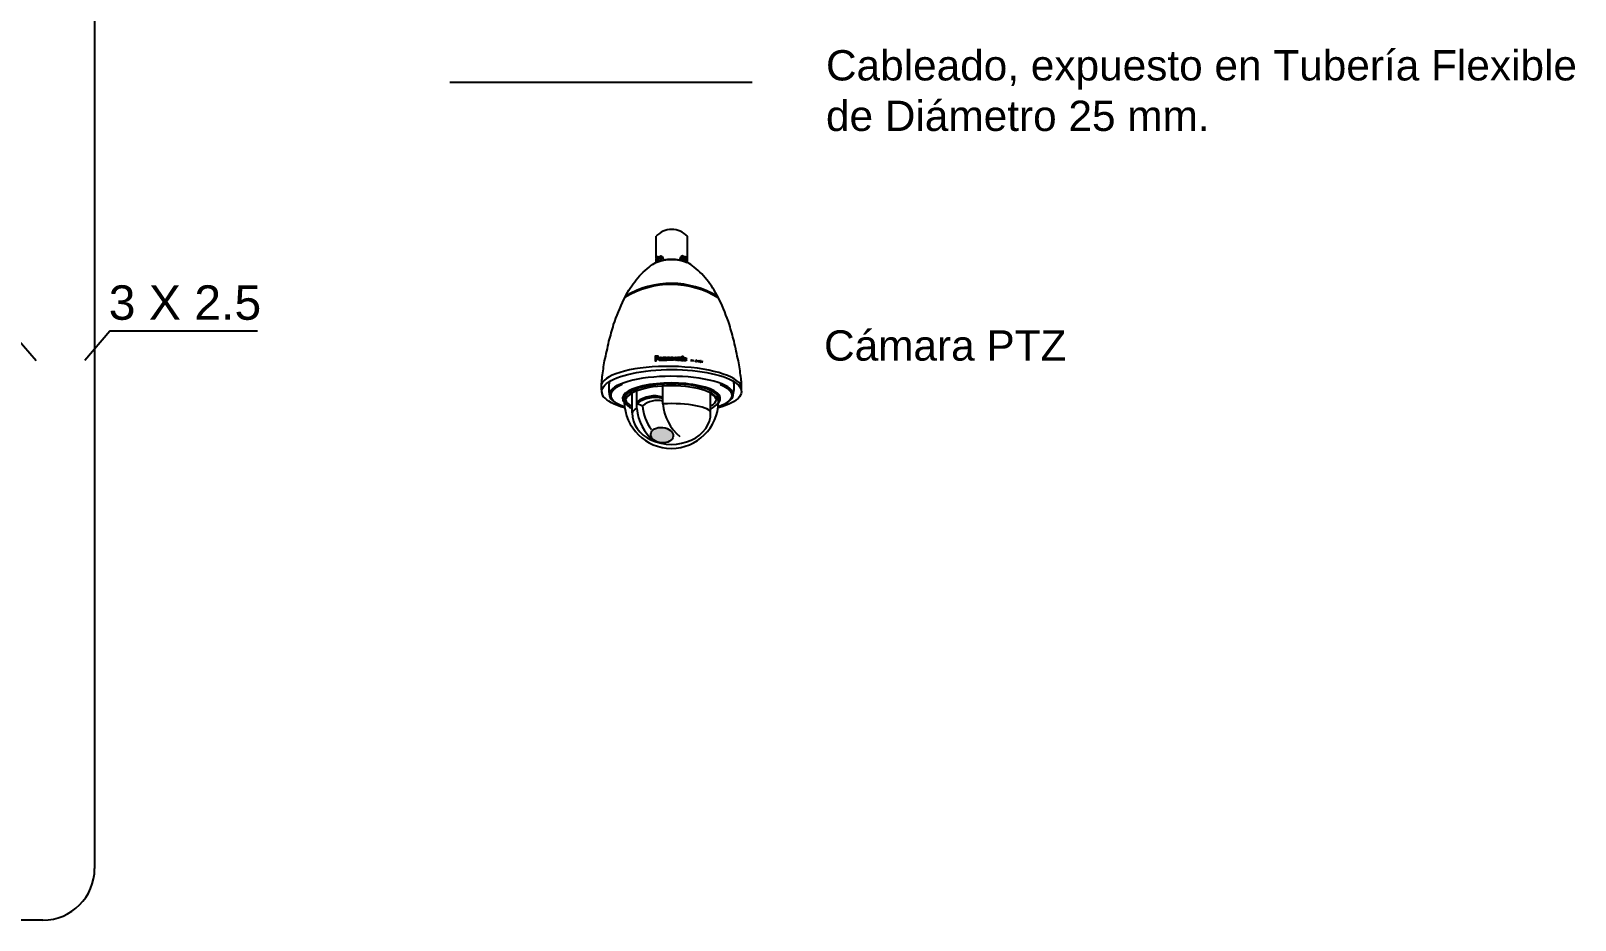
# Model space of a CAD drawing. Header units: millimetres. Extents: x 7106 to 73427, y -466 to 50348.
# Drawn here: x 51016 to 73427, y 2082 to 14996 of the extents above; entities that cross this region are included whole.
import ezdxf

# ---------------------------------------------------------------- set-up
doc = ezdxf.new("R2010")
doc.units = ezdxf.units.MM
for name, color, linetype in [('Carpintería', 1, 'Continuous'), ('CCTV', 7, 'Continuous'), ('edificio', 4, 'Continuous')]:
    doc.layers.add(name, color=color, linetype=linetype)
doc.styles.add('CONVERTER_18', font='complex.shx', dxfattribs={"width": 0.665})
doc.styles.add('Genedis', font='arial.ttf')

# ---------------------------------------------------------------- blocks, each defined once
blk = doc.blocks.new('WV-NW964')
blk.add_wipeout([(-11.4, -5), (-10.8, -4.4), (-10.1, -3.7), (-9.1, -3), (-8.2, -2.4), (-7.3, -1.8), (-6.5, -1.4), (-5.2, -0.9), (-4.1, -0.6), (-2.8, -0.3), (-1.7, -0.2), (-0.4, 0), (0.5, 0), (1.7, -0.1), (2.8, -0.4), (4.4, -0.6), (5.4, -1), (6.4, -1.4), (7.8, -2.1), (8.8, -2.7), (9.8, -3.5), (10.5, -4.1), (11.5, -5), (11.5, -6.2), (11.5, -8.9), (11.5, -16.5), (11.5, -24.2), (12.5, -24.8), (15.3, -26.7), (18.1, -29.5), (21.5, -32.1), (25.7, -36.8), (29.4, -41.8), (33.8, -49.2), (34.9, -51.5), (37, -56.3), (38.8, -60.4), (40.1, -63.8), (41.2, -66.6), (44, -75.8), (46.2, -84.1), (47.9, -91.9), (49.5, -100.1), (50.6, -107.8), (50.8, -109.9), (51.1, -112.5), (51.1, -115.1), (51, -118.2), (50.9, -119.8), (50.1, -121.8), (48.8, -123.8), (47.3, -124.7), (44.7, -126.5), (41.4, -128.1), (39, -129.1), (37.3, -129.7), (35.1, -130.4), (34, -130.7), (33.8, -131.8), (33.5, -133.2), (33, -135.3), (32.3, -137.4), (31.3, -139.9), (30.4, -141.8), (29.5, -143.4), (28.8, -144.5), (27.5, -146.4), (25.7, -148.6), (23.4, -151), (20.5, -153.4), (17.6, -155.4), (15, -156.8), (11.8, -158.2), (8.8, -159.1), (5.5, -159.9), (2.2, -160.3), (-1.3, -160.3), (-5, -160), (-7.9, -159.5), (-10.9, -158.6), (-14.1, -157.4), (-17, -155.9), (-19.9, -154.1), (-22.4, -152.2), (-24.6, -150.1), (-25.3, -149.4), (-26.2, -148.4), (-27.5, -146.8), (-28.8, -145.1), (-30.2, -142.7), (-31.5, -140.2), (-32.3, -138.3), (-33.1, -136), (-33.7, -133.9), (-34.1, -132.1), (-34.3, -130.7), (-35.1, -130.4), (-37, -129.8), (-38.9, -129.2), (-41, -128.4), (-43, -127.5), (-44.5, -126.7), (-45.6, -126), (-47.9, -124.4), (-50.1, -122), (-51, -120.3), (-51.2, -118.7), (-51.3, -115.7), (-51.3, -113.3), (-51, -109.5), (-50.2, -103.5), (-48.7, -94.7), (-47.4, -89.1), (-45.4, -79.9), (-43.5, -73), (-41.2, -66), (-38.4, -58.9), (-35, -51.2), (-32.5, -46.6), (-28.9, -40.9), (-25.7, -36.5), (-23.1, -33.6), (-20.1, -30.6), (-17.2, -28.1), (-15.7, -26.8), (-14.2, -25.7), (-12.3, -24.6), (-11.4, -24.1)])
at = {"layer": 'Carpintería'}
h = blk.add_hatch(color=256, dxfattribs=at)
edge = h.paths.add_edge_path()
edge.add_ellipse((-10.4, -21.6), major_axis=(0, 1.02), ratio=0.726191, start_angle=0, end_angle=360, ccw=False)
h = blk.add_hatch(color=256, dxfattribs=at)
edge = h.paths.add_edge_path()
edge.add_ellipse((10.2, -21.6), major_axis=(0, 1.02), ratio=0.726191, start_angle=0, end_angle=360)
h = blk.add_hatch(color=256, dxfattribs=at)
edge = h.paths.add_edge_path()
edge.add_ellipse((-7.1, -150.6), major_axis=(-8.23, 0.8), ratio=0.679231, start_angle=0, end_angle=360)
for p, q in [((-11.4, -20.8), (-11.4, -5)), ((11.5, -24.2), (11.5, -5)), ((-11.4, -24.1), (-11.4, -22.3)), ((-10.4, -20), (-8.8, -20)), ((10.2, -20), (8.6, -20)), ((-10.4, -23.2), (-8.7, -23.2)), ((10.2, -23.2), (8.5, -23.2)), ((-28.9, -134.4), (-28.9, -119.7)), ((-25.5, -131.2), (-25.5, -118.2)), ((28.4, -134.4), (28.4, -119.7)), ((-25.5, -127.3), (-21.4, -129.1))]:
    blk.add_line(p, q, dxfattribs=at)
at = {"layer": 'Carpintería', "linetype": 'Continuous'}
for p, q in [((-8.3, -95), (-7.8, -94.8)), ((-7.6, -94.9), (-7.5, -95.1)), ((-5.1, -94), (-5.1, -94)), ((-2.7, -94.9), (-2.2, -94.7)), ((-1.9, -94.7), (-1.9, -94.9))]:
    blk.add_line(p, q, dxfattribs=at)
at = {"layer": 'Carpintería'}
for points in [[(-51.2, -118.2, -0.058012), (-50.8, -107.8, -0.010872), (-49.1, -96.3, 0.007848), (-46, -81.9, 0.002836), (-42.5, -69.7, -0.023804), (-35, -51.2, -0.046284), (-27.1, -38.3, -0.065475), (-16.6, -27.6, -0.063081), (-11.5, -24.1, -0.192892), (11.4, -24.2, -0.590887)], [(51, -118.2, 0.058012), (50.6, -107.8, 0.010872), (48.8, -96.3, -0.007848), (45.7, -81.9, -0.002836), (42.3, -69.7, 0.023804), (34.8, -51.2, 0.046284), (26.9, -38.3, 0.065475), (16.4, -27.6, 0.063081), (11.3, -24.1, 0.192892), (-11.6, -24.2, 0.590887)]]:
    blk.add_lwpolyline(points, format="xyb", dxfattribs=at)
at = {"layer": 'Carpintería', "linetype": 'Continuous'}
for points in [[(-10.5, -92.8), (-12.2, -92.8), (-12.2, -96.1), (-11.4, -96.1), (-11.4, -95), (-10.5, -95, 0.942338)], [(-10.7, -93.5), (-11.4, -93.5), (-11.4, -94.4), (-10.7, -94.4, 0.942346)], [(-7.4, -93.7, -0.334128), (-6.9, -94.3), (-6.9, -94.3), (-6.9, -95.7, 0.074328), (-6.8, -95.9), (-7.5, -95.9, -0.066785), (-7.6, -95.8, 0.623022), (-7.7, -95.7, -0.310871), (-8.9, -95.9, -0.613661), (-8.9, -94.9, -0.045239), (-8.7, -94.8), (-8, -94.6, 0.184144), (-7.7, -94.5, 0.542866), (-7.9, -93.9), (-8, -93.9, 0.394778), (-8.5, -94.3), (-9.1, -94.3, -0.304408), (-8.5, -93.7, -0.120668)], [(-6.3, -95.9), (-6.3, -93.5), (-5.6, -93.5), (-5.6, -93.7, 0.696259), (-5.4, -93.8, -0.358843), (-4.2, -93.6, -0.264098), (-3.9, -94.1), (-3.9, -95.9), (-4.7, -95.9), (-4.7, -94.4, 0.451755), (-5.1, -94, 0.414803), (-5.6, -94.6), (-5.6, -95.9)], [(-1.8, -93.5, -0.334128), (-1.3, -94.2), (-1.3, -94.2), (-1.2, -95.5, 0.074328), (-1.2, -95.8), (-1.9, -95.8, -0.066785), (-1.9, -95.6, 0.623022), (-2.1, -95.5, -0.310871), (-3.3, -95.7, -0.613661), (-3.3, -94.7, -0.045239), (-3.1, -94.7), (-2.3, -94.5, 0.184144), (-2.1, -94.3, 0.542866), (-2.3, -93.8), (-2.4, -93.8, 0.394778), (-2.9, -94.1), (-3.5, -94.1, -0.304408), (-2.9, -93.5, -0.120668)], [(0.1, -95.4, 0.192721), (0.5, -95.5, 0.734123), (0.5, -94.9), (-0.2, -94.7, -0.773172), (-0.3, -93.5, -0.119598), (0.8, -93.5, -0.302677), (1.3, -94.1), (0.6, -94.1, 0.252191), (0.4, -93.8, 0.141233), (0, -93.8, 0.736111), (0, -94.3), (1, -94.5, -0.669478), (1.1, -95.6, -0.230842), (-0.5, -95.6, -0.270464), (-0.8, -95.1), (-0.2, -95.1), (-0.2, -95.2, 0.24368)], [(9.3, -94.5, 0.170014), (9.3, -95.6, 0.738317), (10.1, -95.6, 0.027193), (10.2, -95.4), (10.8, -95.4, -0.244198), (10.2, -96.2, -1.539498), (10.2, -93.9, -0.244078), (10.8, -94.7), (10.2, -94.7, 0.026809), (10.1, -94.5, 0.738339)]]:
    blk.add_lwpolyline(points, format="xyb", close=True, dxfattribs=at)
blk.add_lwpolyline([(5.7, -94.1), (5.7, -94.1, 0.414803), (5.1, -94.7), (5.1, -96), (4.4, -96), (4.4, -93.6), (5.1, -93.6), (5.1, -93.8, 0.696259), (5.3, -93.9, -0.358843), (6.6, -93.7, -0.264098), (6.8, -94.2), (6.8, -96), (6.1, -96), (6.1, -94.5, 0.451755), (5.7, -94.1)], format="xyb", dxfattribs=at)
at = {"layer": 'Carpintería'}
for points in [[(7.5, -92.8), (8.1, -92.8), (8.1, -93.2), (7.5, -93.2)], [(7.5, -93.8), (8.1, -93.8), (8.1, -96.1), (7.5, -96.1)]]:
    blk.add_lwpolyline(points, close=True, dxfattribs=at)
blk.add_lwpolyline([(-6.4, -127.7), (-6.4, -114.7)], dxfattribs=at)
for centre, radius, start, end in [((0, -15.6), 15.6, 42.735, 137.265), ((-8.8, -18.9), 1.13, 272.8655, 331.3236), ((-9.6, -21.7), 1.91, 315.1807, 64.285), ((9.4, -21.7), 1.91, 115.715, 224.8193), ((8.6, -18.9), 1.13, 208.6764, 267.1345), ((-0.4, -105.2), 64.9, 57.6423, 121.5775), ((-0.4, -104.4), 64.9, 58.2563, 120.9634), ((-15.1, -116.2), 31, 170.9552, 189.955), ((25, -115.7), 20.7, 345.4876, 12.8019), ((-45.7, -118.6), 5.54, 183.0072, 197.5723), ((-12.6, -143), 21.1, 72.9756, 127.5105), ((-12, -146.4), 23.3, 76.1145, 125.2158), ((-26.1, -122.2), 9.22, 207.5464, 249.9563), ((9.4, -128.2), 35, 184.7842, 229.8926), ((-10.4, -142.2), 17, 76.3707, 129.8656), ((11.8, -126.7), 33.2, 184.1793, 216.6173), ((28.4, -124.8), 35, 184.7842, 230.1975), ((19.7, -115.1), 18.6, 299.5878, 319.5941)]:
    blk.add_arc(centre, radius, start, end, dxfattribs=at)
at = {"layer": 'Carpintería', "extrusion": (0, 0, -1)}
for major_axis in [(0, 1.59), (0, 1.02)]:
    blk.add_ellipse((-10.4, -21.6), major_axis=major_axis, ratio=0.726191, dxfattribs=at)
for centre, major_axis, ratio, start_param, end_param in [((-7.9, -22.1), (0, 2.72), 0.616388, 5.612945, 8.022484), ((-0.1, -118.7), (-51.1, 0), 0.315902, 5.446283, 10.266096)]:
    blk.add_ellipse(centre, major_axis=major_axis, ratio=ratio, start_param=start_param, end_param=end_param, dxfattribs=at)
at = {"layer": 'Carpintería'}
for centre, major_axis, ratio, start_param, end_param in [((7.7, -22.1), (0, 2.72), 0.616388, 5.612945, 8.022484), ((-0.1, -115.8), (-51.5, 0.9), 0.300956, 3.247365, 6.183477), ((-0.3, -120.9), (-45.4, 0), 0.294261, 2.435135, 7.001909), ((-0.2, -123.7), (-35.8, 0), 0.315182, 2.878688, 6.561839), ((-0.2, -124.4), (-34.9, 0), 0.323186, 2.996881, 6.436295), ((-0.5, -124.7), (-33.1, 0), 0.278138, 5.741067, 6.825304), ((-0.2, -126.3), (-34.5, 0.1), 0.343623, 3.141593, 6.283185), ((-0.5, -124.7), (-33.1, 0), 0.278138, 2.63357, 3.649616), ((-0.2, -125.5), (0, -34.8), 0.991847, 4.735097, 7.827835), ((-0.2, -134.9), (-28.7, 0), 0.782982, 6.259258, 9.448601), ((-0.2, -134.4), (-28.7, 0), 0.238831, 5.78801, 6.283185), ((-0.2, -134.4), (-28.7, 0), 0.238831, 3.141593, 4.930067)]:
    blk.add_ellipse(centre, major_axis=major_axis, ratio=ratio, start_param=start_param, end_param=end_param, dxfattribs=at)
for centre, major_axis, ratio in [((10.2, -21.6), (0, 1.59), 0.726191), ((10.2, -21.6), (0, 1.02), 0.726191), ((2.9, -94.7), (0, -1.23), 0.999261), ((2.9, -94.7), (0.001, -0.823), 0.607715), ((-7.1, -150.6), (-8.23, 0.8), 0.679231)]:
    blk.add_ellipse(centre, major_axis=major_axis, ratio=ratio, dxfattribs=at)
at = {"layer": 'Carpintería', "linetype": 'Continuous'}
for points, knots in [([(-8.3, -95), (-8.3, -95.1), (-8.3, -95.1), (-8.3, -95.1), (-8.4, -95.1), (-8.4, -95.1), (-8.4, -95.1), (-8.4, -95.1), (-8.4, -95.1), (-8.4, -95.1), (-8.4, -95.1), (-8.4, -95.1), (-8.4, -95.1), (-8.4, -95.1), (-8.4, -95.1), (-8.4, -95.1), (-8.4, -95.1), (-8.4, -95.1), (-8.4, -95.1), (-8.4, -95.2), (-8.5, -95.2), (-8.5, -95.2), (-8.5, -95.2), (-8.5, -95.2), (-8.5, -95.2), (-8.5, -95.2), (-8.5, -95.2), (-8.5, -95.2), (-8.5, -95.2), (-8.5, -95.2), (-8.5, -95.2), (-8.5, -95.3), (-8.5, -95.3), (-8.5, -95.3), (-8.5, -95.3), (-8.5, -95.3), (-8.5, -95.3), (-8.5, -95.3), (-8.5, -95.3), (-8.5, -95.3), (-8.5, -95.3), (-8.5, -95.3), (-8.5, -95.3), (-8.5, -95.4), (-8.5, -95.4), (-8.5, -95.4), (-8.5, -95.4), (-8.5, -95.4), (-8.5, -95.4), (-8.5, -95.4), (-8.5, -95.4), (-8.5, -95.4), (-8.5, -95.4), (-8.5, -95.4), (-8.5, -95.5), (-8.5, -95.5), (-8.5, -95.5), (-8.5, -95.5), (-8.5, -95.5), (-8.5, -95.5), (-8.5, -95.5), (-8.5, -95.5), (-8.5, -95.5), (-8.4, -95.5), (-8.4, -95.5), (-8.4, -95.5), (-8.4, -95.5), (-8.4, -95.6), (-8.4, -95.6), (-8.4, -95.6), (-8.4, -95.6), (-8.4, -95.6), (-8.4, -95.6), (-8.4, -95.6), (-8.4, -95.6), (-8.4, -95.6), (-8.4, -95.6), (-8.4, -95.6), (-8.4, -95.6), (-8.3, -95.6), (-8.3, -95.6), (-8.3, -95.6), (-8.3, -95.6)], [0, 0, 0, 0, 0.048105, 0.083548, 0.098616, 0.114104, 0.131914, 0.15097, 0.17041, 0.189814, 0.209042, 0.228271, 0.247767, 0.267284, 0.286801, 0.306277, 0.325654, 0.345047, 0.364717, 0.384412, 0.404206, 0.423972, 0.44361, 0.463251, 0.48306, 0.502885, 0.522776, 0.542645, 0.562408, 0.582178, 0.602144, 0.622129, 0.642186, 0.662227, 0.68217, 0.702111, 0.722088, 0.742073, 0.762147, 0.782216, 0.802193, 0.822165, 0.842172, 0.862186, 0.882286, 0.902389, 0.922412, 0.942423, 0.962345, 0.982268, 1.002297, 1.022345, 1.042312, 1.062259, 1.082008, 1.101749, 1.121593, 1.141465, 1.161284, 1.181085, 1.200693, 1.220297, 1.240027, 1.25978, 1.279426, 1.29905, 1.318431, 1.337798, 1.357274, 1.376792, 1.396306, 1.415798, 1.435014, 1.454229, 1.473605, 1.492986, 1.511944, 1.529687, 1.545502, 1.560912, 1.597107, 1.646165, 1.646165, 1.646165, 1.646165]), ([(-8.3, -95.6), (-8.3, -95.6), (-8.3, -95.6), (-8.2, -95.6), (-8.2, -95.7), (-8.2, -95.7), (-8.2, -95.7), (-8.2, -95.7), (-8.1, -95.7), (-8.1, -95.7), (-8.1, -95.7), (-8.1, -95.7), (-8.1, -95.7), (-8.1, -95.7), (-8, -95.7), (-8, -95.7), (-8, -95.6), (-8, -95.6), (-8, -95.6), (-8, -95.6), (-7.9, -95.6), (-7.9, -95.6), (-7.9, -95.6), (-7.9, -95.6), (-7.9, -95.6), (-7.9, -95.6), (-7.8, -95.6), (-7.8, -95.6), (-7.8, -95.6), (-7.8, -95.5), (-7.8, -95.5), (-7.8, -95.5), (-7.7, -95.5), (-7.7, -95.5), (-7.7, -95.5), (-7.7, -95.5), (-7.7, -95.5), (-7.7, -95.4), (-7.7, -95.4), (-7.7, -95.4), (-7.7, -95.4), (-7.6, -95.4), (-7.6, -95.4), (-7.6, -95.3), (-7.6, -95.3), (-7.6, -95.3), (-7.6, -95.3), (-7.6, -95.3), (-7.6, -95.3), (-7.6, -95.2), (-7.6, -95.2), (-7.6, -95.2), (-7.6, -95.2), (-7.6, -95.2), (-7.6, -95.2), (-7.6, -95.1), (-7.6, -95.1), (-7.6, -95.1), (-7.5, -95.1)], [0, 0, 0, 0, 0.103844, 0.180474, 0.21311, 0.246583, 0.283827, 0.323608, 0.364425, 0.405288, 0.44576, 0.486196, 0.526682, 0.567184, 0.607797, 0.648377, 0.688713, 0.729061, 0.769713, 0.810404, 0.851386, 0.892321, 0.932923, 0.973534, 1.014586, 1.055684, 1.096979, 1.138211, 1.179134, 1.220077, 1.261575, 1.303126, 1.344866, 1.386533, 1.427902, 1.469293, 1.511267, 1.5533, 1.595537, 1.6377, 1.679522, 1.721359, 1.763704, 1.806089, 1.848606, 1.891074, 1.933401, 1.975743, 2.018486, 2.06129, 2.104382, 2.147397, 2.189432, 2.228796, 2.264227, 2.298778, 2.379804, 2.489557, 2.489557, 2.489557, 2.489557]), ([(-7.8, -94.8), (-7.8, -94.8), (-7.8, -94.8), (-7.8, -94.8), (-7.8, -94.8), (-7.8, -94.8), (-7.8, -94.8), (-7.8, -94.8), (-7.7, -94.8), (-7.7, -94.8), (-7.7, -94.8)], [0, 0, 0, 0, 0.0370641, 0.0642797, 0.0755593, 0.0862904, 0.0977267, 0.109839, 0.1387902, 0.1779407, 0.1779407, 0.1779407, 0.1779407]), ([(-7.6, -94.9), (-7.6, -94.9), (-7.6, -94.9), (-7.6, -94.9), (-7.6, -94.9), (-7.6, -94.9), (-7.6, -94.9), (-7.6, -94.9), (-7.6, -94.9), (-7.6, -94.9), (-7.6, -94.8), (-7.6, -94.8), (-7.6, -94.8), (-7.6, -94.8), (-7.6, -94.8), (-7.6, -94.8), (-7.6, -94.8), (-7.6, -94.8), (-7.6, -94.8), (-7.6, -94.8), (-7.6, -94.8), (-7.6, -94.8), (-7.6, -94.8), (-7.6, -94.8), (-7.6, -94.8), (-7.6, -94.8), (-7.6, -94.8), (-7.6, -94.8), (-7.6, -94.8), (-7.6, -94.8), (-7.6, -94.8), (-7.6, -94.8), (-7.6, -94.8), (-7.6, -94.8), (-7.6, -94.8), (-7.6, -94.8), (-7.6, -94.8), (-7.6, -94.8), (-7.6, -94.8), (-7.6, -94.8), (-7.6, -94.8), (-7.6, -94.8), (-7.6, -94.8), (-7.6, -94.8), (-7.6, -94.8), (-7.6, -94.8), (-7.6, -94.8), (-7.6, -94.8), (-7.6, -94.8), (-7.7, -94.8), (-7.7, -94.8), (-7.7, -94.8), (-7.7, -94.8), (-7.7, -94.8), (-7.7, -94.8), (-7.7, -94.8), (-7.7, -94.8), (-7.7, -94.8), (-7.7, -94.8), (-7.7, -94.8), (-7.7, -94.8), (-7.7, -94.8), (-7.7, -94.8), (-7.7, -94.8), (-7.7, -94.8), (-7.7, -94.8), (-7.7, -94.8), (-7.7, -94.8), (-7.7, -94.8), (-7.7, -94.8), (-7.7, -94.8), (-7.7, -94.8), (-7.7, -94.8), (-7.7, -94.8), (-7.7, -94.8), (-7.7, -94.8), (-7.7, -94.8)], [0, 0, 0, 0, 0.0196529, 0.0341658, 0.0403584, 0.046708, 0.0537508, 0.0612701, 0.0689543, 0.07665, 0.0842982, 0.0919385, 0.0995423, 0.1071452, 0.1147652, 0.1223911, 0.1299999, 0.1376029, 0.1451296, 0.1526544, 0.1602338, 0.1678234, 0.1753759, 0.1829196, 0.190376, 0.1978288, 0.2053295, 0.2128457, 0.2203405, 0.2278239, 0.2351745, 0.2425195, 0.2499161, 0.2573233, 0.2646909, 0.2720524, 0.2793606, 0.2866674, 0.2940223, 0.3013874, 0.3087266, 0.316058, 0.3233148, 0.3305699, 0.3378716, 0.3451776, 0.3524365, 0.3596909, 0.3669159, 0.3741412, 0.3814173, 0.3886971, 0.39594, 0.4031809, 0.410437, 0.4176976, 0.4249948, 0.432287, 0.4395242, 0.4467602, 0.4540151, 0.4612723, 0.4685691, 0.4758609, 0.4831224, 0.4903881, 0.4977609, 0.5051467, 0.5125738, 0.5199838, 0.5272237, 0.5340045, 0.5401177, 0.5460795, 0.5600646, 0.5790072, 0.5790072, 0.5790072, 0.5790072]), ([(-2.7, -94.9), (-2.7, -94.9), (-2.7, -94.9), (-2.7, -94.9), (-2.7, -94.9), (-2.7, -94.9), (-2.8, -94.9), (-2.8, -94.9), (-2.8, -94.9), (-2.8, -94.9), (-2.8, -95), (-2.8, -95), (-2.8, -95), (-2.8, -95), (-2.8, -95), (-2.8, -95), (-2.8, -95), (-2.8, -95), (-2.8, -95), (-2.8, -95), (-2.8, -95), (-2.8, -95), (-2.8, -95), (-2.9, -95), (-2.9, -95.1), (-2.9, -95.1), (-2.9, -95.1), (-2.9, -95.1), (-2.9, -95.1), (-2.9, -95.1), (-2.9, -95.1), (-2.9, -95.1), (-2.9, -95.1), (-2.9, -95.1), (-2.9, -95.1), (-2.9, -95.1), (-2.9, -95.2), (-2.9, -95.2), (-2.9, -95.2), (-2.9, -95.2), (-2.9, -95.2), (-2.9, -95.2), (-2.9, -95.2), (-2.9, -95.2), (-2.9, -95.2), (-2.9, -95.2), (-2.9, -95.2), (-2.9, -95.3), (-2.9, -95.3), (-2.9, -95.3), (-2.9, -95.3), (-2.9, -95.3), (-2.9, -95.3), (-2.9, -95.3), (-2.9, -95.3), (-2.9, -95.3), (-2.9, -95.3), (-2.9, -95.3), (-2.9, -95.3), (-2.8, -95.4), (-2.8, -95.4), (-2.8, -95.4), (-2.8, -95.4), (-2.8, -95.4), (-2.8, -95.4), (-2.8, -95.4), (-2.8, -95.4), (-2.8, -95.4), (-2.8, -95.4), (-2.8, -95.4), (-2.8, -95.4), (-2.8, -95.4), (-2.8, -95.4), (-2.8, -95.4), (-2.8, -95.5), (-2.8, -95.5), (-2.7, -95.5), (-2.7, -95.5), (-2.7, -95.5), (-2.7, -95.5), (-2.7, -95.5), (-2.7, -95.5), (-2.7, -95.5)], [0, 0, 0, 0, 0.048105, 0.083548, 0.098616, 0.114104, 0.131914, 0.15097, 0.17041, 0.189814, 0.209042, 0.228271, 0.247767, 0.267284, 0.286801, 0.306277, 0.325654, 0.345047, 0.364717, 0.384412, 0.404206, 0.423972, 0.44361, 0.463251, 0.48306, 0.502885, 0.522776, 0.542645, 0.562408, 0.582178, 0.602144, 0.622129, 0.642186, 0.662227, 0.68217, 0.702111, 0.722088, 0.742073, 0.762147, 0.782216, 0.802193, 0.822165, 0.842172, 0.862186, 0.882286, 0.902389, 0.922412, 0.942423, 0.962345, 0.982268, 1.002297, 1.022345, 1.042312, 1.062259, 1.082008, 1.101749, 1.121593, 1.141465, 1.161284, 1.181085, 1.200693, 1.220297, 1.240027, 1.25978, 1.279426, 1.29905, 1.318431, 1.337798, 1.357274, 1.376792, 1.396306, 1.415798, 1.435014, 1.454229, 1.473605, 1.492986, 1.511944, 1.529687, 1.545502, 1.560912, 1.597107, 1.646165, 1.646165, 1.646165, 1.646165]), ([(-2.7, -95.5), (-2.7, -95.5), (-2.7, -95.5), (-2.6, -95.5), (-2.6, -95.5), (-2.6, -95.5), (-2.6, -95.5), (-2.6, -95.5), (-2.5, -95.5), (-2.5, -95.5), (-2.5, -95.5), (-2.5, -95.5), (-2.5, -95.5), (-2.4, -95.5), (-2.4, -95.5), (-2.4, -95.5), (-2.4, -95.5), (-2.4, -95.5), (-2.4, -95.5), (-2.3, -95.5), (-2.3, -95.5), (-2.3, -95.5), (-2.3, -95.5), (-2.3, -95.5), (-2.3, -95.5), (-2.2, -95.4), (-2.2, -95.4), (-2.2, -95.4), (-2.2, -95.4), (-2.2, -95.4), (-2.2, -95.4), (-2.1, -95.4), (-2.1, -95.4), (-2.1, -95.4), (-2.1, -95.3), (-2.1, -95.3), (-2.1, -95.3), (-2.1, -95.3), (-2.1, -95.3), (-2, -95.3), (-2, -95.3), (-2, -95.2), (-2, -95.2), (-2, -95.2), (-2, -95.2), (-2, -95.2), (-2, -95.2), (-2, -95.1), (-2, -95.1), (-2, -95.1), (-2, -95.1), (-2, -95.1), (-1.9, -95), (-1.9, -95), (-1.9, -95), (-1.9, -95), (-1.9, -95), (-1.9, -94.9), (-1.9, -94.9)], [0, 0, 0, 0, 0.103844, 0.180474, 0.21311, 0.246583, 0.283827, 0.323608, 0.364425, 0.405288, 0.44576, 0.486196, 0.526682, 0.567184, 0.607797, 0.648377, 0.688713, 0.729061, 0.769713, 0.810404, 0.851386, 0.892321, 0.932923, 0.973534, 1.014586, 1.055684, 1.096979, 1.138211, 1.179134, 1.220077, 1.261575, 1.303126, 1.344866, 1.386533, 1.427902, 1.469293, 1.511267, 1.5533, 1.595537, 1.6377, 1.679522, 1.721359, 1.763704, 1.806089, 1.848606, 1.891074, 1.933401, 1.975743, 2.018486, 2.06129, 2.104382, 2.147397, 2.189432, 2.228796, 2.264227, 2.298778, 2.379804, 2.489557, 2.489557, 2.489557, 2.489557]), ([(-2.2, -94.7), (-2.2, -94.7), (-2.2, -94.7), (-2.2, -94.7), (-2.2, -94.7), (-2.2, -94.7), (-2.1, -94.7), (-2.1, -94.7), (-2.1, -94.7), (-2.1, -94.7), (-2.1, -94.7)], [0, 0, 0, 0, 0.0370641, 0.0642797, 0.0755593, 0.0862904, 0.0977267, 0.109839, 0.1387902, 0.1779407, 0.1779407, 0.1779407, 0.1779407]), ([(-1.9, -94.7), (-1.9, -94.7), (-1.9, -94.7), (-1.9, -94.7), (-1.9, -94.7), (-1.9, -94.7), (-1.9, -94.7), (-1.9, -94.7), (-1.9, -94.7), (-1.9, -94.7), (-1.9, -94.7), (-1.9, -94.7), (-1.9, -94.7), (-1.9, -94.7), (-1.9, -94.7), (-1.9, -94.7), (-1.9, -94.7), (-2, -94.7), (-2, -94.7), (-2, -94.7), (-2, -94.7), (-2, -94.7), (-2, -94.7), (-2, -94.7), (-2, -94.7), (-2, -94.7), (-2, -94.7), (-2, -94.7), (-2, -94.7), (-2, -94.7), (-2, -94.7), (-2, -94.7), (-2, -94.6), (-2, -94.6), (-2, -94.6), (-2, -94.6), (-2, -94.6), (-2, -94.6), (-2, -94.6), (-2, -94.6), (-2, -94.6), (-2, -94.6), (-2, -94.6), (-2, -94.6), (-2, -94.6), (-2, -94.6), (-2, -94.6), (-2, -94.6), (-2, -94.6), (-2, -94.6), (-2, -94.6), (-2, -94.6), (-2, -94.6), (-2, -94.6), (-2.1, -94.6), (-2.1, -94.6), (-2.1, -94.6), (-2.1, -94.6), (-2.1, -94.6), (-2.1, -94.6), (-2.1, -94.6), (-2.1, -94.6), (-2.1, -94.6), (-2.1, -94.6), (-2.1, -94.6), (-2.1, -94.6), (-2.1, -94.6), (-2.1, -94.6), (-2.1, -94.6), (-2.1, -94.6), (-2.1, -94.6), (-2.1, -94.6), (-2.1, -94.6), (-2.1, -94.7), (-2.1, -94.7), (-2.1, -94.7), (-2.1, -94.7)], [0, 0, 0, 0, 0.0196529, 0.0341658, 0.0403584, 0.046708, 0.0537508, 0.0612701, 0.0689543, 0.07665, 0.0842982, 0.0919385, 0.0995423, 0.1071452, 0.1147652, 0.1223911, 0.1299999, 0.1376029, 0.1451296, 0.1526544, 0.1602338, 0.1678234, 0.1753759, 0.1829196, 0.190376, 0.1978288, 0.2053295, 0.2128457, 0.2203405, 0.2278239, 0.2351745, 0.2425195, 0.2499161, 0.2573233, 0.2646909, 0.2720524, 0.2793606, 0.2866674, 0.2940223, 0.3013874, 0.3087266, 0.316058, 0.3233148, 0.3305699, 0.3378716, 0.3451776, 0.3524365, 0.3596909, 0.3669159, 0.3741412, 0.3814173, 0.3886971, 0.39594, 0.4031809, 0.410437, 0.4176976, 0.4249948, 0.432287, 0.4395242, 0.4467602, 0.4540151, 0.4612723, 0.4685691, 0.4758609, 0.4831224, 0.4903881, 0.4977609, 0.5051467, 0.5125738, 0.5199838, 0.5272237, 0.5340045, 0.5401177, 0.5460795, 0.5600646, 0.5790072, 0.5790072, 0.5790072, 0.5790072])]:
    blk.add_open_spline(points, degree=3, knots=knots, dxfattribs=at)
at = {"layer": 'Carpintería'}
for points in [[(-36.1, -113.5), (-36.2, -113.6), (-36.5, -113.7), (-36.9, -113.9), (-37.4, -114.1), (-37.8, -114.3), (-38.3, -114.5), (-38.9, -114.8), (-39.6, -115.2), (-40.3, -115.7), (-40.9, -116), (-41.5, -116.5), (-41.9, -116.8), (-42.3, -117.2), (-42.7, -117.6), (-43, -117.9), (-43.2, -118.1), (-43.4, -118.3), (-43.6, -118.6), (-43.7, -118.8), (-43.9, -119), (-44, -119.2), (-44.1, -119.4), (-44.1, -119.5), (-44.2, -119.7), (-44.3, -119.9), (-44.4, -120.2), (-44.5, -120.4), (-44.5, -120.6), (-44.6, -120.9), (-44.6, -121.1), (-44.6, -121.4), (-44.6, -121.7), (-44.6, -122.1), (-44.5, -122.5), (-44.4, -122.8), (-44.3, -123.1), (-44.2, -123.2), (-44.1, -123.4), (-44.1, -123.5), (-44.1, -123.6), (-44, -123.6), (-44, -123.7), (-44, -123.7), (-44, -123.7), (-44, -123.8), (-43.9, -123.8), (-43.9, -123.9), (-43.8, -124), (-43.8, -124), (-43.8, -124.1), (-43.7, -124.2), (-43.5, -124.5), (-43.3, -124.7), (-43.1, -124.9), (-42.9, -125.2), (-42.5, -125.6), (-42.1, -126), (-41.7, -126.3), (-41.4, -126.5), (-41.3, -126.6), (-41.2, -126.7)], [(35.4, -113.5), (35.5, -113.6), (35.8, -113.7), (36.2, -113.9), (36.7, -114.1), (37.1, -114.3), (37.6, -114.5), (38.2, -114.8), (38.9, -115.2), (39.6, -115.7), (40.2, -116), (40.8, -116.5), (41.3, -116.8), (41.7, -117.2), (42, -117.6), (42.3, -117.9), (42.6, -118.1), (42.7, -118.3), (42.9, -118.6), (43.1, -118.8), (43.2, -119), (43.3, -119.2), (43.4, -119.4), (43.5, -119.5), (43.6, -119.7), (43.6, -119.9), (43.7, -120.2), (43.8, -120.4), (43.8, -120.6), (43.9, -120.9), (43.9, -121.1), (43.9, -121.4), (43.9, -121.7), (43.9, -122.1), (43.8, -122.5), (43.7, -122.8), (43.6, -123.1), (43.5, -123.2), (43.5, -123.4), (43.4, -123.5), (43.4, -123.6), (43.4, -123.6), (43.3, -123.7), (43.3, -123.7), (43.3, -123.7), (43.3, -123.8), (43.2, -123.8), (43.2, -123.9), (43.2, -124), (43.1, -124), (43.1, -124.1), (43, -124.2), (42.8, -124.5), (42.7, -124.7), (42.4, -124.9), (42.2, -125.2), (41.8, -125.6), (41.4, -126), (41, -126.3), (40.7, -126.5), (40.6, -126.6), (40.5, -126.7)]]:
    blk.add_open_spline(points, degree=3, knots=[0, 0, 0, 0, 0.480369, 0.906102, 1.408784, 1.91241, 2.388775, 3.021848, 4.009191, 4.8063, 5.424305, 6.179773, 6.890845, 7.294793, 7.824702, 8.396435, 8.550161, 8.920502, 9.199667, 9.471395, 9.687161, 9.882784, 10.096842, 10.318434, 10.483091, 10.717812, 10.970628, 11.201088, 11.413075, 11.672374, 11.932926, 12.221366, 12.544874, 12.831881, 13.437061, 13.697376, 13.934738, 14.122688, 14.292088, 14.403709, 14.490236, 14.5366, 14.579271, 14.626505, 14.660549, 14.716737, 14.744295, 14.855048, 14.922951, 14.980866, 15.035863, 15.258833, 15.429443, 15.897614, 16.043311, 16.504521, 17.0699, 17.602904, 18.117732, 18.552809, 18.709505, 18.709505, 18.709505, 18.709505], dxfattribs=at)
at = {"layer": 'Carpintería', "linetype": 'Continuous', "style": 'CONVERTER_18', "width": 0.665}
blk.add_text('WV-CW964', height=1.5, rotation=353.4797, dxfattribs=at).set_placement((13.7, -96.6))

msp = doc.modelspace()

# ---------------------------------------------------------------- linework, layer by layer
at = {"color": 1, "ltscale": 0.5}
msp.add_line((57097, 14251), (61485, 14251), dxfattribs=at)
at = {"ltscale": 0.5}
for points in [[(48581, 10635), (50725, 10635), (51091, 10210)], [(54307, 10635), (52163, 10635), (51797, 10210)]]:
    msp.add_lwpolyline(points, dxfattribs=at)
at = {"layer": 'CCTV'}
msp.add_lwpolyline([(51191, 2082), (42657, 2082)], dxfattribs=at)
msp.add_arc((51191, 2832), 750, 270, 0, dxfattribs=at)

# ---------------------------------------------------------------- block references
at = {"layer": 'CCTV', "xscale": 19.83125897037107, "yscale": 19.83125897037107, "zscale": 19.83125897037107}
msp.add_blockref('WV-NW964', (60316, 12112), dxfattribs=at)

# ---------------------------------------------------------------- texts
at = {"color": 4, "style": 'Genedis'}
msp.add_text('Cámara PTZ', height=440, dxfattribs=at).set_placement((62527, 10207))
at = {"color": 4, "insert": (62555, 14716), "char_height": 440, "attachment_point": 1, "style": 'Genedis'}
msp.add_mtext('Cableado, expuesto en Tubería Flexible\\Pde Diámetro 25 mm.', dxfattribs=at)
at = {"layer": 'edificio', "insert": (53252, 11047), "char_height": 500, "attachment_point": 5, "line_spacing_factor": 0.934805, "style": 'Genedis', "bg_fill": 3, "box_fill_scale": 1, "bg_fill_color": 256, "bg_fill_transparency": 0}
msp.add_mtext_dynamic_manual_height_columns('3 X 2.5', width=2473.06, gutter_width=0.75, heights=[802], dxfattribs=at)

# ---------------------------------------------------------------- next in the draw order: linework, layer by layer
at = {"layer": 'CCTV'}
msp.add_lwpolyline([(51941, 24299), (51941, 2832)], dxfattribs=at)

doc.saveas('drawing.dxf')
